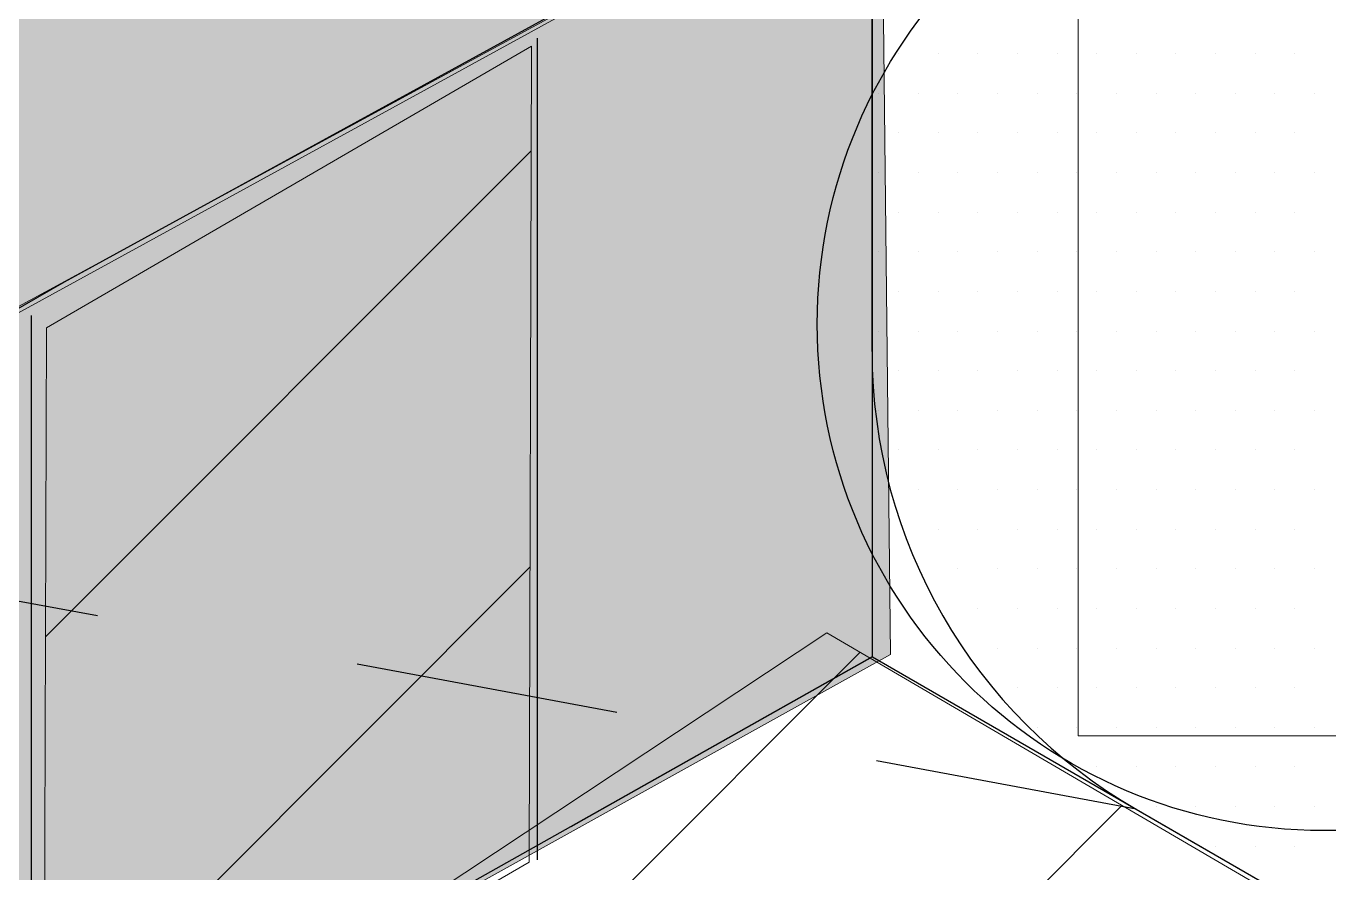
# Model space of a CAD drawing. Extents: x -1337 to 5791, y -3809 to 1769.
# Drawn here: x 1105.36 to 1149.75, y -2805.25 to -2776.41 of the extents above; entities that cross this region are included whole.
import ezdxf

# ---------------------------------------------------------------- set-up
doc = ezdxf.new("R2010")
doc.units = 0
doc.header["$MEASUREMENT"] = 0
doc.linetypes.add('AI-Linetype-33', pattern=[18, 9, -9])
for name, color, linetype, lineweight in [('.ATI-HATCH', 7, 'Continuous', 0), ('G-ANNO-TTLB', 7, 'Continuous', 0), ('Layer 12', 7, 'Continuous', 0), ('TYVEK', 7, 'Continuous', 0)]:
    doc.layers.add(name, color=color, linetype=linetype, lineweight=lineweight)
pattern_1 = [(45, (0, 0), (-7.071067, 7.07107), [])]

# ---------------------------------------------------------------- blocks, each defined once
blk = doc.blocks.new('Block_96')
at = {"layer": '.ATI-HATCH'}
for points, knots in [([(1134.185, -2787.494), (1134.185, -2793.927), (1137.618, -2799.871), (1143.19, -2803.085), (1143.19, -2803.085), (1183.332, -2826.243), (1183.332, -2826.243), (1183.332, -2826.243), (1183.336, -2810.406), (1183.336, -2810.406), (1183.336, -2810.406), (1152.184, -2792.434), (1152.184, -2792.434), (1152.184, -2792.434), (1152.184, -2770.574), (1152.184, -2770.574), (1152.184, -2770.574), (1134.185, -2760.183), (1134.185, -2760.183), (1134.185, -2760.183), (1134.185, -2787.494), (1134.185, -2787.494)], [0, 0, 0, 0, 1, 1, 1, 2, 2, 2, 3, 3, 3, 4, 4, 4, 5, 5, 5, 6, 6, 6, 7, 7, 7, 7]), ([(1134.198, -2797.897), (1134.198, -2797.897), (1134.198, -2797.883), (1134.198, -2797.883), (1134.198, -2797.883), (1134.185, -2797.89), (1134.185, -2797.89), (1134.185, -2797.89), (1134.198, -2797.897), (1134.198, -2797.897)], [0, 0, 0, 0, 1, 1, 1, 2, 2, 2, 3, 3, 3, 3])]:
    blk.add_open_spline(points, degree=3, knots=knots, dxfattribs=at)
at = {"layer": '.ATI-HATCH', "color": 8, "lineweight": 0, "true_color": 0x808080}
for points in [[(1135.089, -2777.344), (1135.089, -2777.344), (1135.089, -2777.344), (1135.089, -2777.344)], [(1136.439, -2777.344), (1136.439, -2777.344), (1136.439, -2777.344), (1136.439, -2777.344)], [(1137.789, -2777.344), (1137.789, -2777.344), (1137.789, -2777.344), (1137.789, -2777.344)], [(1139.139, -2777.344), (1139.139, -2777.344), (1139.139, -2777.344), (1139.139, -2777.344)], [(1140.489, -2777.344), (1140.489, -2777.344), (1140.489, -2777.344), (1140.489, -2777.344)], [(1141.839, -2777.344), (1141.839, -2777.344), (1141.839, -2777.344), (1141.839, -2777.344)], [(1143.189, -2777.344), (1143.189, -2777.344), (1143.189, -2777.344), (1143.189, -2777.344)], [(1144.539, -2777.344), (1144.539, -2777.344), (1144.539, -2777.344), (1144.539, -2777.344)], [(1145.889, -2777.344), (1145.889, -2777.344), (1145.889, -2777.344), (1145.889, -2777.344)], [(1147.239, -2777.344), (1147.239, -2777.344), (1147.239, -2777.344), (1147.239, -2777.344)], [(1148.589, -2777.344), (1148.589, -2777.344), (1148.589, -2777.344), (1148.589, -2777.344)], [(1134.414, -2778.694), (1134.414, -2778.694), (1134.414, -2778.694), (1134.414, -2778.694)], [(1135.764, -2778.694), (1135.764, -2778.694), (1135.764, -2778.694), (1135.764, -2778.694)], [(1137.114, -2778.694), (1137.114, -2778.694), (1137.114, -2778.694), (1137.114, -2778.694)], [(1138.464, -2778.694), (1138.464, -2778.694), (1138.464, -2778.694), (1138.464, -2778.694)], [(1139.814, -2778.694), (1139.814, -2778.694), (1139.814, -2778.694), (1139.814, -2778.694)], [(1141.164, -2778.694), (1141.164, -2778.694), (1141.164, -2778.694), (1141.164, -2778.694)], [(1142.514, -2778.694), (1142.514, -2778.694), (1142.514, -2778.694), (1142.514, -2778.694)], [(1143.864, -2778.694), (1143.864, -2778.694), (1143.864, -2778.694), (1143.864, -2778.694)], [(1145.214, -2778.694), (1145.214, -2778.694), (1145.214, -2778.694), (1145.214, -2778.694)], [(1146.564, -2778.694), (1146.564, -2778.694), (1146.564, -2778.694), (1146.564, -2778.694)], [(1147.914, -2778.694), (1147.914, -2778.694), (1147.914, -2778.694), (1147.914, -2778.694)], [(1149.264, -2778.694), (1149.264, -2778.694), (1149.264, -2778.694), (1149.264, -2778.694)], [(1135.089, -2780.044), (1135.089, -2780.044), (1135.089, -2780.044), (1135.089, -2780.044)], [(1136.439, -2780.044), (1136.439, -2780.044), (1136.439, -2780.044), (1136.439, -2780.044)], [(1137.789, -2780.044), (1137.789, -2780.044), (1137.789, -2780.044), (1137.789, -2780.044)], [(1139.139, -2780.044), (1139.139, -2780.044), (1139.139, -2780.044), (1139.139, -2780.044)], [(1140.489, -2780.044), (1140.489, -2780.044), (1140.489, -2780.044), (1140.489, -2780.044)], [(1141.839, -2780.044), (1141.839, -2780.044), (1141.839, -2780.044), (1141.839, -2780.044)], [(1143.189, -2780.044), (1143.189, -2780.044), (1143.189, -2780.044), (1143.189, -2780.044)], [(1144.539, -2780.044), (1144.539, -2780.044), (1144.539, -2780.044), (1144.539, -2780.044)], [(1145.889, -2780.044), (1145.889, -2780.044), (1145.889, -2780.044), (1145.889, -2780.044)], [(1147.239, -2780.044), (1147.239, -2780.044), (1147.239, -2780.044), (1147.239, -2780.044)], [(1148.589, -2780.044), (1148.589, -2780.044), (1148.589, -2780.044), (1148.589, -2780.044)], [(1134.414, -2781.394), (1134.414, -2781.394), (1134.414, -2781.394), (1134.414, -2781.394)], [(1135.764, -2781.394), (1135.764, -2781.394), (1135.764, -2781.394), (1135.764, -2781.394)], [(1137.114, -2781.394), (1137.114, -2781.394), (1137.114, -2781.394), (1137.114, -2781.394)], [(1138.464, -2781.394), (1138.464, -2781.394), (1138.464, -2781.394), (1138.464, -2781.394)], [(1139.814, -2781.394), (1139.814, -2781.394), (1139.814, -2781.394), (1139.814, -2781.394)], [(1141.164, -2781.394), (1141.164, -2781.394), (1141.164, -2781.394), (1141.164, -2781.394)], [(1142.514, -2781.394), (1142.514, -2781.394), (1142.514, -2781.394), (1142.514, -2781.394)], [(1143.864, -2781.394), (1143.864, -2781.394), (1143.864, -2781.394), (1143.864, -2781.394)], [(1145.214, -2781.394), (1145.214, -2781.394), (1145.214, -2781.394), (1145.214, -2781.394)], [(1146.564, -2781.394), (1146.564, -2781.394), (1146.564, -2781.394), (1146.564, -2781.394)], [(1147.914, -2781.394), (1147.914, -2781.394), (1147.914, -2781.394), (1147.914, -2781.394)], [(1149.264, -2781.394), (1149.264, -2781.394), (1149.264, -2781.394), (1149.264, -2781.394)], [(1135.089, -2782.744), (1135.089, -2782.744), (1135.089, -2782.744), (1135.089, -2782.744)], [(1136.439, -2782.744), (1136.439, -2782.744), (1136.439, -2782.744), (1136.439, -2782.744)], [(1137.789, -2782.744), (1137.789, -2782.744), (1137.789, -2782.744), (1137.789, -2782.744)], [(1139.139, -2782.744), (1139.139, -2782.744), (1139.139, -2782.744), (1139.139, -2782.744)], [(1140.489, -2782.744), (1140.489, -2782.744), (1140.489, -2782.744), (1140.489, -2782.744)], [(1141.839, -2782.744), (1141.839, -2782.744), (1141.839, -2782.744), (1141.839, -2782.744)], [(1143.189, -2782.744), (1143.189, -2782.744), (1143.189, -2782.744), (1143.189, -2782.744)], [(1144.539, -2782.744), (1144.539, -2782.744), (1144.539, -2782.744), (1144.539, -2782.744)], [(1145.889, -2782.744), (1145.889, -2782.744), (1145.889, -2782.744), (1145.889, -2782.744)], [(1147.239, -2782.744), (1147.239, -2782.744), (1147.239, -2782.744), (1147.239, -2782.744)], [(1148.589, -2782.744), (1148.589, -2782.744), (1148.589, -2782.744), (1148.589, -2782.744)], [(1134.414, -2784.094), (1134.414, -2784.094), (1134.414, -2784.094), (1134.414, -2784.094)], [(1135.764, -2784.094), (1135.764, -2784.094), (1135.764, -2784.094), (1135.764, -2784.094)], [(1137.114, -2784.094), (1137.114, -2784.094), (1137.114, -2784.094), (1137.114, -2784.094)], [(1138.464, -2784.094), (1138.464, -2784.094), (1138.464, -2784.094), (1138.464, -2784.094)], [(1139.814, -2784.094), (1139.814, -2784.094), (1139.814, -2784.094), (1139.814, -2784.094)], [(1141.164, -2784.094), (1141.164, -2784.094), (1141.164, -2784.094), (1141.164, -2784.094)], [(1142.514, -2784.094), (1142.514, -2784.094), (1142.514, -2784.094), (1142.514, -2784.094)], [(1143.864, -2784.094), (1143.864, -2784.094), (1143.864, -2784.094), (1143.864, -2784.094)], [(1145.214, -2784.094), (1145.214, -2784.094), (1145.214, -2784.094), (1145.214, -2784.094)], [(1146.564, -2784.094), (1146.564, -2784.094), (1146.564, -2784.094), (1146.564, -2784.094)], [(1147.914, -2784.094), (1147.914, -2784.094), (1147.914, -2784.094), (1147.914, -2784.094)], [(1149.264, -2784.094), (1149.264, -2784.094), (1149.264, -2784.094), (1149.264, -2784.094)], [(1135.089, -2785.444), (1135.089, -2785.444), (1135.089, -2785.444), (1135.089, -2785.444)], [(1136.439, -2785.444), (1136.439, -2785.444), (1136.439, -2785.444), (1136.439, -2785.444)], [(1137.789, -2785.444), (1137.789, -2785.444), (1137.789, -2785.444), (1137.789, -2785.444)], [(1139.139, -2785.444), (1139.139, -2785.444), (1139.139, -2785.444), (1139.139, -2785.444)], [(1140.489, -2785.444), (1140.489, -2785.444), (1140.489, -2785.444), (1140.489, -2785.444)], [(1141.839, -2785.444), (1141.839, -2785.444), (1141.839, -2785.444), (1141.839, -2785.444)], [(1143.189, -2785.444), (1143.189, -2785.444), (1143.189, -2785.444), (1143.189, -2785.444)], [(1144.539, -2785.444), (1144.539, -2785.444), (1144.539, -2785.444), (1144.539, -2785.444)], [(1145.889, -2785.444), (1145.889, -2785.444), (1145.889, -2785.444), (1145.889, -2785.444)], [(1147.239, -2785.444), (1147.239, -2785.444), (1147.239, -2785.444), (1147.239, -2785.444)], [(1148.589, -2785.444), (1148.589, -2785.444), (1148.589, -2785.444), (1148.589, -2785.444)], [(1134.414, -2786.794), (1134.414, -2786.794), (1134.414, -2786.794), (1134.414, -2786.794)], [(1135.764, -2786.794), (1135.764, -2786.794), (1135.764, -2786.794), (1135.764, -2786.794)], [(1137.114, -2786.794), (1137.114, -2786.794), (1137.114, -2786.794), (1137.114, -2786.794)], [(1138.464, -2786.794), (1138.464, -2786.794), (1138.464, -2786.794), (1138.464, -2786.794)], [(1139.814, -2786.794), (1139.814, -2786.794), (1139.814, -2786.794), (1139.814, -2786.794)], [(1141.164, -2786.794), (1141.164, -2786.794), (1141.164, -2786.794), (1141.164, -2786.794)], [(1142.514, -2786.794), (1142.514, -2786.794), (1142.514, -2786.794), (1142.514, -2786.794)], [(1143.864, -2786.794), (1143.864, -2786.794), (1143.864, -2786.794), (1143.864, -2786.794)], [(1145.214, -2786.794), (1145.214, -2786.794), (1145.214, -2786.794), (1145.214, -2786.794)], [(1146.564, -2786.794), (1146.564, -2786.794), (1146.564, -2786.794), (1146.564, -2786.794)], [(1147.914, -2786.794), (1147.914, -2786.794), (1147.914, -2786.794), (1147.914, -2786.794)], [(1149.264, -2786.794), (1149.264, -2786.794), (1149.264, -2786.794), (1149.264, -2786.794)], [(1135.089, -2788.144), (1135.089, -2788.144), (1135.089, -2788.144), (1135.089, -2788.144)], [(1136.439, -2788.144), (1136.439, -2788.144), (1136.439, -2788.144), (1136.439, -2788.144)], [(1137.789, -2788.144), (1137.789, -2788.144), (1137.789, -2788.144), (1137.789, -2788.144)], [(1139.139, -2788.144), (1139.139, -2788.144), (1139.139, -2788.144), (1139.139, -2788.144)], [(1140.489, -2788.144), (1140.489, -2788.144), (1140.489, -2788.144), (1140.489, -2788.144)], [(1141.839, -2788.144), (1141.839, -2788.144), (1141.839, -2788.144), (1141.839, -2788.144)], [(1143.189, -2788.144), (1143.189, -2788.144), (1143.189, -2788.144), (1143.189, -2788.144)], [(1144.539, -2788.144), (1144.539, -2788.144), (1144.539, -2788.144), (1144.539, -2788.144)], [(1145.889, -2788.144), (1145.889, -2788.144), (1145.889, -2788.144), (1145.889, -2788.144)], [(1147.239, -2788.144), (1147.239, -2788.144), (1147.239, -2788.144), (1147.239, -2788.144)], [(1148.589, -2788.144), (1148.589, -2788.144), (1148.589, -2788.144), (1148.589, -2788.144)], [(1134.414, -2789.494), (1134.414, -2789.494), (1134.414, -2789.494), (1134.414, -2789.494)], [(1135.764, -2789.494), (1135.764, -2789.494), (1135.764, -2789.494), (1135.764, -2789.494)], [(1137.114, -2789.494), (1137.114, -2789.494), (1137.114, -2789.494), (1137.114, -2789.494)], [(1138.464, -2789.494), (1138.464, -2789.494), (1138.464, -2789.494), (1138.464, -2789.494)], [(1139.814, -2789.494), (1139.814, -2789.494), (1139.814, -2789.494), (1139.814, -2789.494)], [(1141.164, -2789.494), (1141.164, -2789.494), (1141.164, -2789.494), (1141.164, -2789.494)], [(1142.514, -2789.494), (1142.514, -2789.494), (1142.514, -2789.494), (1142.514, -2789.494)], [(1143.864, -2789.494), (1143.864, -2789.494), (1143.864, -2789.494), (1143.864, -2789.494)], [(1145.214, -2789.494), (1145.214, -2789.494), (1145.214, -2789.494), (1145.214, -2789.494)], [(1146.564, -2789.494), (1146.564, -2789.494), (1146.564, -2789.494), (1146.564, -2789.494)], [(1147.914, -2789.494), (1147.914, -2789.494), (1147.914, -2789.494), (1147.914, -2789.494)], [(1149.264, -2789.494), (1149.264, -2789.494), (1149.264, -2789.494), (1149.264, -2789.494)], [(1135.089, -2790.844), (1135.089, -2790.844), (1135.089, -2790.844), (1135.089, -2790.844)], [(1136.439, -2790.844), (1136.439, -2790.844), (1136.439, -2790.844), (1136.439, -2790.844)], [(1137.789, -2790.844), (1137.789, -2790.844), (1137.789, -2790.844), (1137.789, -2790.844)], [(1139.139, -2790.844), (1139.139, -2790.844), (1139.139, -2790.844), (1139.139, -2790.844)], [(1140.489, -2790.844), (1140.489, -2790.844), (1140.489, -2790.844), (1140.489, -2790.844)], [(1141.839, -2790.844), (1141.839, -2790.844), (1141.839, -2790.844), (1141.839, -2790.844)], [(1143.189, -2790.844), (1143.189, -2790.844), (1143.189, -2790.844), (1143.189, -2790.844)], [(1144.539, -2790.844), (1144.539, -2790.844), (1144.539, -2790.844), (1144.539, -2790.844)], [(1145.889, -2790.844), (1145.889, -2790.844), (1145.889, -2790.844), (1145.889, -2790.844)], [(1147.239, -2790.844), (1147.239, -2790.844), (1147.239, -2790.844), (1147.239, -2790.844)], [(1148.589, -2790.844), (1148.589, -2790.844), (1148.589, -2790.844), (1148.589, -2790.844)], [(1135.764, -2792.194), (1135.764, -2792.194), (1135.764, -2792.194), (1135.764, -2792.194)], [(1137.114, -2792.194), (1137.114, -2792.194), (1137.114, -2792.194), (1137.114, -2792.194)], [(1138.464, -2792.194), (1138.464, -2792.194), (1138.464, -2792.194), (1138.464, -2792.194)], [(1139.814, -2792.194), (1139.814, -2792.194), (1139.814, -2792.194), (1139.814, -2792.194)], [(1141.164, -2792.194), (1141.164, -2792.194), (1141.164, -2792.194), (1141.164, -2792.194)], [(1142.514, -2792.194), (1142.514, -2792.194), (1142.514, -2792.194), (1142.514, -2792.194)], [(1143.864, -2792.194), (1143.864, -2792.194), (1143.864, -2792.194), (1143.864, -2792.194)], [(1145.214, -2792.194), (1145.214, -2792.194), (1145.214, -2792.194), (1145.214, -2792.194)], [(1146.564, -2792.194), (1146.564, -2792.194), (1146.564, -2792.194), (1146.564, -2792.194)], [(1147.914, -2792.194), (1147.914, -2792.194), (1147.914, -2792.194), (1147.914, -2792.194)], [(1149.264, -2792.194), (1149.264, -2792.194), (1149.264, -2792.194), (1149.264, -2792.194)], [(1136.439, -2793.544), (1136.439, -2793.544), (1136.439, -2793.544), (1136.439, -2793.544)], [(1137.789, -2793.544), (1137.789, -2793.544), (1137.789, -2793.544), (1137.789, -2793.544)], [(1139.139, -2793.544), (1139.139, -2793.544), (1139.139, -2793.544), (1139.139, -2793.544)], [(1140.489, -2793.544), (1140.489, -2793.544), (1140.489, -2793.544), (1140.489, -2793.544)], [(1141.839, -2793.544), (1141.839, -2793.544), (1141.839, -2793.544), (1141.839, -2793.544)], [(1143.189, -2793.544), (1143.189, -2793.544), (1143.189, -2793.544), (1143.189, -2793.544)], [(1144.539, -2793.544), (1144.539, -2793.544), (1144.539, -2793.544), (1144.539, -2793.544)], [(1145.889, -2793.544), (1145.889, -2793.544), (1145.889, -2793.544), (1145.889, -2793.544)], [(1147.239, -2793.544), (1147.239, -2793.544), (1147.239, -2793.544), (1147.239, -2793.544)], [(1148.589, -2793.544), (1148.589, -2793.544), (1148.589, -2793.544), (1148.589, -2793.544)], [(1137.114, -2794.894), (1137.114, -2794.894), (1137.114, -2794.894), (1137.114, -2794.894)], [(1138.464, -2794.894), (1138.464, -2794.894), (1138.464, -2794.894), (1138.464, -2794.894)], [(1139.814, -2794.894), (1139.814, -2794.894), (1139.814, -2794.894), (1139.814, -2794.894)], [(1141.164, -2794.894), (1141.164, -2794.894), (1141.164, -2794.894), (1141.164, -2794.894)], [(1142.514, -2794.894), (1142.514, -2794.894), (1142.514, -2794.894), (1142.514, -2794.894)], [(1143.864, -2794.894), (1143.864, -2794.894), (1143.864, -2794.894), (1143.864, -2794.894)], [(1145.214, -2794.894), (1145.214, -2794.894), (1145.214, -2794.894), (1145.214, -2794.894)], [(1146.564, -2794.894), (1146.564, -2794.894), (1146.564, -2794.894), (1146.564, -2794.894)], [(1147.914, -2794.894), (1147.914, -2794.894), (1147.914, -2794.894), (1147.914, -2794.894)], [(1149.264, -2794.894), (1149.264, -2794.894), (1149.264, -2794.894), (1149.264, -2794.894)], [(1137.789, -2796.244), (1137.789, -2796.244), (1137.789, -2796.244), (1137.789, -2796.244)], [(1139.139, -2796.244), (1139.139, -2796.244), (1139.139, -2796.244), (1139.139, -2796.244)], [(1140.489, -2796.244), (1140.489, -2796.244), (1140.489, -2796.244), (1140.489, -2796.244)], [(1141.839, -2796.244), (1141.839, -2796.244), (1141.839, -2796.244), (1141.839, -2796.244)], [(1143.189, -2796.244), (1143.189, -2796.244), (1143.189, -2796.244), (1143.189, -2796.244)], [(1144.539, -2796.244), (1144.539, -2796.244), (1144.539, -2796.244), (1144.539, -2796.244)], [(1145.889, -2796.244), (1145.889, -2796.244), (1145.889, -2796.244), (1145.889, -2796.244)], [(1147.239, -2796.244), (1147.239, -2796.244), (1147.239, -2796.244), (1147.239, -2796.244)], [(1148.589, -2796.244), (1148.589, -2796.244), (1148.589, -2796.244), (1148.589, -2796.244)], [(1138.464, -2797.594), (1138.464, -2797.594), (1138.464, -2797.594), (1138.464, -2797.594)], [(1139.814, -2797.594), (1139.814, -2797.594), (1139.814, -2797.594), (1139.814, -2797.594)], [(1141.164, -2797.594), (1141.164, -2797.594), (1141.164, -2797.594), (1141.164, -2797.594)], [(1142.514, -2797.594), (1142.514, -2797.594), (1142.514, -2797.594), (1142.514, -2797.594)], [(1143.864, -2797.594), (1143.864, -2797.594), (1143.864, -2797.594), (1143.864, -2797.594)], [(1145.214, -2797.594), (1145.214, -2797.594), (1145.214, -2797.594), (1145.214, -2797.594)], [(1146.564, -2797.594), (1146.564, -2797.594), (1146.564, -2797.594), (1146.564, -2797.594)], [(1147.914, -2797.594), (1147.914, -2797.594), (1147.914, -2797.594), (1147.914, -2797.594)], [(1149.264, -2797.594), (1149.264, -2797.594), (1149.264, -2797.594), (1149.264, -2797.594)], [(1139.139, -2798.944), (1139.139, -2798.944), (1139.139, -2798.944), (1139.139, -2798.944)], [(1140.489, -2798.944), (1140.489, -2798.944), (1140.489, -2798.944), (1140.489, -2798.944)], [(1141.839, -2798.944), (1141.839, -2798.944), (1141.839, -2798.944), (1141.839, -2798.944)], [(1143.189, -2798.944), (1143.189, -2798.944), (1143.189, -2798.944), (1143.189, -2798.944)], [(1144.539, -2798.944), (1144.539, -2798.944), (1144.539, -2798.944), (1144.539, -2798.944)], [(1145.889, -2798.944), (1145.889, -2798.944), (1145.889, -2798.944), (1145.889, -2798.944)], [(1147.239, -2798.944), (1147.239, -2798.944), (1147.239, -2798.944), (1147.239, -2798.944)], [(1148.589, -2798.944), (1148.589, -2798.944), (1148.589, -2798.944), (1148.589, -2798.944)], [(1139.814, -2800.294), (1139.814, -2800.294), (1139.814, -2800.294), (1139.814, -2800.294)], [(1141.164, -2800.294), (1141.164, -2800.294), (1141.164, -2800.294), (1141.164, -2800.294)], [(1142.514, -2800.294), (1142.514, -2800.294), (1142.514, -2800.294), (1142.514, -2800.294)], [(1143.864, -2800.294), (1143.864, -2800.294), (1143.864, -2800.294), (1143.864, -2800.294)], [(1145.214, -2800.294), (1145.214, -2800.294), (1145.214, -2800.294), (1145.214, -2800.294)], [(1146.564, -2800.294), (1146.564, -2800.294), (1146.564, -2800.294), (1146.564, -2800.294)], [(1147.914, -2800.294), (1147.914, -2800.294), (1147.914, -2800.294), (1147.914, -2800.294)], [(1149.264, -2800.294), (1149.264, -2800.294), (1149.264, -2800.294), (1149.264, -2800.294)], [(1141.839, -2801.644), (1141.839, -2801.644), (1141.839, -2801.644), (1141.839, -2801.644)], [(1143.189, -2801.644), (1143.189, -2801.644), (1143.189, -2801.644), (1143.189, -2801.644)], [(1144.539, -2801.644), (1144.539, -2801.644), (1144.539, -2801.644), (1144.539, -2801.644)], [(1145.889, -2801.644), (1145.889, -2801.644), (1145.889, -2801.644), (1145.889, -2801.644)], [(1147.239, -2801.644), (1147.239, -2801.644), (1147.239, -2801.644), (1147.239, -2801.644)], [(1148.589, -2801.644), (1148.589, -2801.644), (1148.589, -2801.644), (1148.589, -2801.644)], [(1143.864, -2802.994), (1143.864, -2802.994), (1143.864, -2802.994), (1143.864, -2802.994)], [(1145.214, -2802.994), (1145.214, -2802.994), (1145.214, -2802.994), (1145.214, -2802.994)], [(1146.564, -2802.994), (1146.564, -2802.994), (1146.564, -2802.994), (1146.564, -2802.994)], [(1147.914, -2802.994), (1147.914, -2802.994), (1147.914, -2802.994), (1147.914, -2802.994)], [(1149.264, -2802.994), (1149.264, -2802.994), (1149.264, -2802.994), (1149.264, -2802.994)], [(1145.889, -2804.344), (1145.889, -2804.344), (1145.889, -2804.344), (1145.889, -2804.344)], [(1147.239, -2804.344), (1147.239, -2804.344), (1147.239, -2804.344), (1147.239, -2804.344)], [(1148.589, -2804.344), (1148.589, -2804.344), (1148.589, -2804.344), (1148.589, -2804.344)]]:
    blk.add_open_spline(points, degree=3, dxfattribs=at)
blk = doc.blocks.new('Block_656')
at = {"layer": 'Layer 12'}
blk.add_lwpolyline([(1183.351, -2800.584), (1141.208, -2800.584), (1141.208, -2712.945), (1183.351, -2712.945)], close=True, dxfattribs=at)
blk = doc.blocks.new('Block_655')
at = {"layer": 'Layer 12'}
blk.add_lwpolyline([(1183.351, -2800.584), (1141.208, -2800.584), (1141.208, -2712.945), (1183.351, -2712.945)], close=True, dxfattribs=at)
blk.add_blockref('Block_656', (0, 0), dxfattribs=at)

msp = doc.modelspace()

# ---------------------------------------------------------------- hatches: boundary and pattern name
at = {"layer": 'G-ANNO-TTLB', "true_color": 0xff00ff, "transparency": 33554687}
h = msp.add_hatch(color=6, dxfattribs=at)
edge = h.paths.add_edge_path()
edge.add_spline(control_points=[(1773.018, -3692.604), (1773.018, -3692.604), (-1156.5, -3692.604), (-1156.5, -3692.604), (-1156.5, -3692.604), (-1156.5, -1235.604), (-1156.5, -1235.604), (-1156.5, -1235.604), (1773.018, -1235.604), (1773.018, -1235.604), (1773.018, -1235.604), (1773.018, -3692.604), (1773.018, -3692.604)], knot_values=[0, 0, 0, 0, 1, 1, 1, 2, 2, 2, 3, 3, 3, 4, 4, 4, 4], degree=3, periodic=0)
edge = h.paths.add_edge_path()
edge.add_spline(control_points=[(-1147.5, -1244.604), (-1147.5, -1244.604), (-1147.5, -3683.604), (-1147.5, -3683.604), (-1147.5, -3683.604), (1764.018, -3683.604), (1764.018, -3683.604), (1764.018, -3683.604), (1764.018, -1244.604), (1764.018, -1244.604), (1764.018, -1244.604), (-1147.5, -1244.604), (-1147.5, -1244.604)], knot_values=[0, 0, 0, 0, 1, 1, 1, 2, 2, 2, 3, 3, 3, 4, 4, 4, 4], degree=3, periodic=0)
edge.add_line((-1147.5, -1244.604), (-1147.5, -1244.604))
at = {"layer": 'Layer 12', "true_color": 0x808080, "transparency": 33554495}
h = msp.add_hatch(color=8, dxfattribs=at)
h.dxf.hatch_style = 2
h.paths.add_polyline_path([(1100.699, -2788.58), (1100.82, -2645.544), (1134.023, -2665.153), (1134.506, -2770.047)])
at = {"layer": 'Layer 12', "true_color": 0x808080, "transparency": 33554457}
h = msp.add_hatch(color=8, dxfattribs=at)
h.dxf.hatch_style = 2
h.paths.add_polyline_path([(1134.814, -2797.809), (1101.341, -2816.402), (1101.305, -2788.019), (1134.506, -2769.971)])
at = {"layer": 'Layer 12', "true_color": 0x000000, "transparency": 33554687}
h = msp.add_hatch(dxfattribs=at)
h.set_pattern_fill('_U', color=18, scale=10, angle=45, style=2, pattern_type=0)
h.set_pattern_definition(pattern_1)
h.paths.add_polyline_path([(1122.499, -2804.884), (1105.967, -2814.484), (1106.055, -2786.686), (1122.586, -2777.086)])
h = msp.add_hatch(dxfattribs=at)
h.set_pattern_fill('_U', color=18, scale=10, angle=45, style=2, pattern_type=0)
h.set_pattern_definition(pattern_1)
h.paths.add_polyline_path([(1182.529, -2842.627), (1119.297, -2805.921), (1132.646, -2797.08), (1182.383, -2826.154)])

# ---------------------------------------------------------------- linework, layer by layer
at = {"layer": 'G-ANNO-TTLB'}
for points in [[(1773.018, -3692.604), (1773.018, -3692.604), (-1156.5, -3692.604), (-1156.5, -3692.604), (-1156.5, -3692.604), (-1156.5, -1235.604), (-1156.5, -1235.604), (-1156.5, -1235.604), (1773.018, -1235.604), (1773.018, -1235.604), (1773.018, -1235.604), (1773.018, -3692.604), (1773.018, -3692.604)], [(-1147.5, -1244.604), (-1147.5, -1244.604), (-1147.5, -3683.604), (-1147.5, -3683.604), (-1147.5, -3683.604), (1764.018, -3683.604), (1764.018, -3683.604), (1764.018, -3683.604), (1764.018, -1244.604), (1764.018, -1244.604), (1764.018, -1244.604), (-1147.5, -1244.604), (-1147.5, -1244.604)]]:
    msp.add_open_spline(points, degree=3, knots=[0, 0, 0, 0, 1, 1, 1, 2, 2, 2, 3, 3, 3, 4, 4, 4, 4], dxfattribs=at)
at = {"layer": 'Layer 12'}
for points in [[(1100.699, -2788.58), (1100.82, -2645.544), (1134.023, -2665.153), (1134.506, -2770.047)], [(1134.814, -2797.809), (1101.341, -2816.402), (1101.305, -2788.019), (1134.506, -2769.971)], [(1122.499, -2804.884), (1105.967, -2814.484), (1106.055, -2786.686), (1122.586, -2777.086)], [(1182.529, -2842.627), (1119.297, -2805.921), (1132.646, -2797.08), (1182.383, -2826.154)]]:
    msp.add_lwpolyline(points, close=True, dxfattribs=at)
at = {"layer": 'TYVEK', "color": 18, "linetype": 'AI-Linetype-33', "lineweight": 25, "true_color": 0x000000}
msp.add_line((1143.19, -2803.085), (901.797, -2758.177), dxfattribs=at)
at = {"layer": 'TYVEK', "color": 4, "lineweight": 25, "true_color": 0x00ffff}
for p, q in [((1134.185, -2787.494), (1134.185, -2760.183)), ((1134.198, -2797.897), (1134.198, -2769.819)), ((1123.91, -2775.685), (1106.664, -2785.135)), ((1122.779, -2776.819), (1122.779, -2804.811)), ((1106.664, -2785.135), (1100.712, -2788.537)), ((1105.534, -2786.269), (1105.534, -2814.523)), ((1134.185, -2797.89), (1123.91, -2803.677)), ((1134.198, -2797.897), (1123.923, -2803.684)), ((1134.198, -2797.897), (1183.383, -2826.273)), ((1143.19, -2803.085), (1183.37, -2826.265)), ((1123.91, -2803.677), (1106.664, -2813.388))]:
    msp.add_line(p, q, dxfattribs=at)
at = {"layer": 'TYVEK', "color": 18, "lineweight": 25, "true_color": 0x000000}
msp.add_line((1123.91, -2803.677), (1106.664, -2813.388), dxfattribs=at)
msp.add_circle((1149.567, -2786.56), 17.248, dxfattribs=at)
at = {"layer": 'TYVEK', "color": 4, "lineweight": 25, "true_color": 0x00ffff}
msp.add_open_spline([(1134.185, -2787.494), (1134.185, -2793.927), (1137.618, -2799.871), (1143.19, -2803.085)], degree=3, dxfattribs=at)

# ---------------------------------------------------------------- block references
at = {"layer": '.ATI-HATCH'}
msp.add_blockref('Block_96', (0, 0), dxfattribs=at)
at = {"layer": 'Layer 12'}
msp.add_blockref('Block_655', (0, 0), dxfattribs=at)

doc.saveas('drawing.dxf')
